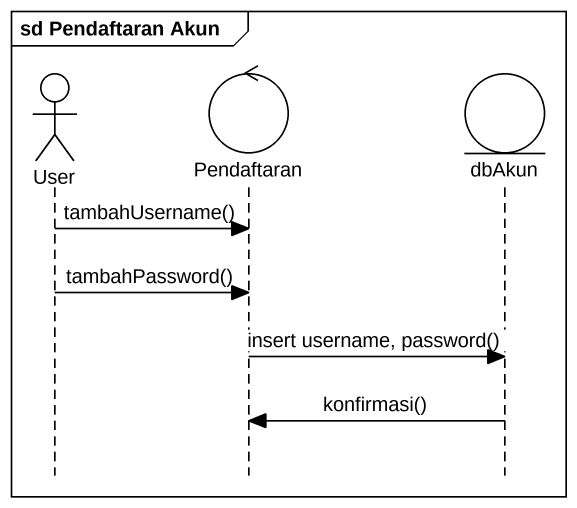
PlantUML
@startuml
mainframe sd Pendaftaran Akun
hide footbox
actor User
control Pendaftaran
entity dbAkun

User -> Pendaftaran : tambahUsername()
User -> Pendaftaran : tambahPassword()
Pendaftaran -> dbAkun : insert username, password()
dbAkun -> Pendaftaran : konfirmasi()
@enduml
